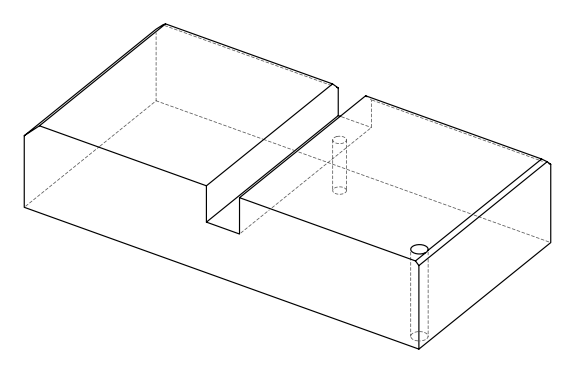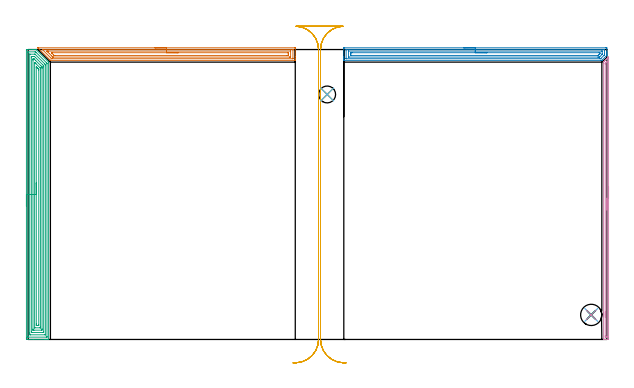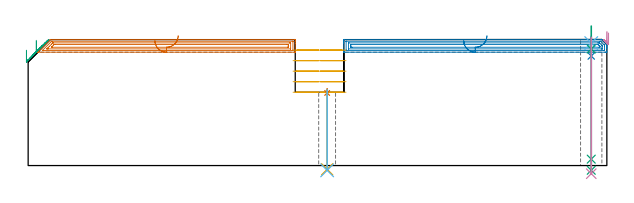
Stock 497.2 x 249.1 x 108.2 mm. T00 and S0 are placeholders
(PLAN: 12 operations, 7 tool changes, 41.3 min)
(1 AREA_MILL | FG_CHAMFER_SURFACE | UGT0205_001 | 7.17 min | 13589 mm3)
(2 AREA_MILL_1 | FG_CHAMFER_SURFACE_1 | UGT0205_001 | 7.46 min | 13542 mm3)
(3 AREA_MILL_2 | FG_CHAMFER_SURFACE_2 | UGT0205_001 | 14.12 min | 44658 mm3)
(4 AREA_MILL_3 | FG_CHAMFER_SURFACE_3 | UGT0205_001 | 4.02 min | 2229 mm3)
(5 MILL_RECTANGULAR_SLOT | SLOT_RECTANGULAR | UGT0201_019 | Follow Part, ap 10, ae 75% | 6.75 min | 468961 mm3)
(6 SPOT_DRILL | STEP1HOLE | NXT0321_9005460120000 | 0.05 min | 168 mm3)
(7 SPOT_DRILL_1 | STEP1HOLE_1 | NXT0321_9005460120000 | 0.04 min | 103 mm3)
(8 DRILL_BLIND_HOLE_INTO_CENTER | STEP1HOLE | NXT0301_065 | 0.07 min | 765 mm3)
(9 GUN_DRILL_THROUGH_HOLE | STEP1HOLE | UGT0307_008 | 0.61 min | 9355 mm3)
(10 DRILL_TO_ENLARGE_THROUGH_HOLE | STEP1HOLE | UGT0301_252 | 0.47 min | 18072 mm3)
(11 DRILL_THROUGH_HOLE_INTO_CENTER | STEP1HOLE_1 | NXT0301_065 | 0.28 min | 4469 mm3)
(12 DRILL_TO_ENLARGE_THROUGH_HOLE_1 | STEP1HOLE_1 | NXT0301_106 | 0.29 min | 6005 mm3)
(TOOL UGT0205_001 | Chamfer Mill 20 x 3 x 45 deg. | D20 FL50 Z2)
(TOOL UGT0201_019 | End mill 40 mm | D40 FL63 Z6)
(TOOL NXT0321_9005460120000 | NC Spot Drill, 142deg, 12mm, Carbide, Uncoated | D12 PA142 FL30 Z2)
(TOOL NXT0301_065 | Carbide Drill 9.4mm [860.1-0940-075A1-MM 2214] | D9.4 PA140 FL98 Z2)
(TOOL UGT0307_008 | Gun Drill 11 mm | D11 PA130 FL24 Z1)
(TOOL UGT0301_252 | Twist Drill 18.3 mm | D18.3 PA118 FL135 Z2)
(TOOL NXT0301_106 | Carbide Drill 14.5mm [860.1-1450-073A1-MM 2214] | D14.5 PA140 FL83 Z2)
(OP 1 AREA_MILL)
G17 G21 G94 G90
T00 M6
G54
G17 G0 G90 X108.9 Y250.6 S1061 M3
G43 Z118.2 H0
Z107.4
G94 G1 X108.938 Z106.528 F250.
X109.052 Z105.664
X109.241 Z104.812
X109.503 Z103.98
X109.837 Z103.174
X110.24 Z102.4
X110.708 Z101.664
X111.24 Z100.972
X111.829 Z100.329
X112.472 Z99.74
X113.164 Z99.208
X113.9 Z98.74
X114.674 Z98.337
X115.48 Z98.003
X116.312 Z97.741
X117.163 Z97.552
X118.028 Z97.438
X118.9 Z97.4
X228.872
X229.242 Y250.596 Z97.403
X229.49 Y250.592 Z97.406
X229.5 Y250.34 Z97.658
Y242.983 Z105.011
Y241.57 Z106.427
Y241.21 Z106.785
Y240.491 Z107.508
Y240.224 Z107.775
X229.492 Y239.831 Z108.16
X229.49 Y239.803 Z108.188
X229.319 Y239.8 Z108.2
X19.21
X19.105 Y239.804 Z108.189
X19.08 Y239.823 Z108.171
X18.87 Y240.029 Z107.97
X8.481 Y250.418 Z97.58
X8.384 Y250.52 Z97.478
X8.316 Y250.592 Z97.406
X8.441 Y250.598 Z97.402
X8.481 Y250.6 Z97.4
X118.9
Y249.186 Z98.814
X227.307 Y249.185 Z98.815
X227.416 Y249.184 Z98.816
X227.47 Y249.181 Z98.819
X227.489 Y249.179 Z98.821
X227.491 Y249.162 Z98.838
X227.496 Y249.044 Z98.956
X227.499 Y248.777 Z99.223
Y241.685 Z106.315
X227.492 Y241.271 Z106.729
X227.49 Y241.222 Z106.778
X227.471 Y241.22 Z106.78
X227.417 Y241.217 Z106.783
X227.306 Y241.215 Z106.785
X20.551 Y241.214 Z106.786
X20.325 Y241.216 Z106.784
X20.214 Y241.218 Z106.782
X20.161 Y241.221 Z106.779
X20.13 Y241.231 Z106.769
X20.075 Y241.284 Z106.716
X19.657 Y241.694 Z106.306
X12.505 Y248.846 Z99.154
X12.298 Y249.059 Z98.941
X12.234 Y249.128 Z98.872
X12.194 Y249.179 Z98.821
X12.286 Y249.181 Z98.819
X12.505 Y249.186 Z98.814
X118.9
Y247.772 Z100.228
X225.415 Y247.771 Z100.229
X225.458 Y247.77 Z100.23
X225.481 Y247.768 Z100.232
X225.487 Y247.766 Z100.234
X225.49 Y247.754 Z100.246
X225.496 Y247.619 Z100.381
X225.499 Y247.416 Z100.584
X225.5 Y247.214 Z100.786
Y242.983 Z105.017
X225.499 Y242.781 Z105.219
X225.497 Y242.713 Z105.287
X225.492 Y242.66 Z105.34
X225.487 Y242.635 Z105.365
X225.473 Y242.634 Z105.366
X225.295 Y242.631 Z105.369
X224.759 Y242.629 Z105.371
X224.401 Y242.628 Z105.372
X21.445 Y242.629 Z105.371
X21.326 Y242.631 Z105.369
X21.231 Y242.634 Z105.366
X21.174 Y242.637 Z105.363
X21.136 Y242.674 Z105.326
X20.818 Y242.983 Z105.017
X20.551 Y243.248 Z104.752
X19.929 Y243.87 Z104.13
X18.156 Y245.643 Z102.357
X16.975 Y246.824 Z101.176
X16.385 Y247.416 Z100.584
X16.081 Y247.727 Z100.273
X16.055 Y247.765 Z100.235
X16.081 Y247.766 Z100.234
X16.618 Y247.77 Z100.23
X16.975 Y247.771 Z100.229
X17.511 Y247.772 Z100.228
X118.9
Y246.357 Z101.643
X222.787
X223.388 Y246.354 Z101.646
X223.452 Y246.352 Z101.648
X223.49 Y246.35 Z101.65
X223.492 Y246.302 Z101.698
X223.496 Y246.085 Z101.915
X223.5 Y245.651 Z102.349
Y244.764 Z103.236
X223.496 Y244.317 Z103.683
X223.492 Y244.097 Z103.903
X223.489 Y244.049 Z103.951
X223.436 Y244.047 Z103.953
X223.331 Y244.045 Z103.955
X222.613 Y244.043 Z103.957
X222.439
X23.059
X22.339 Y244.046 Z103.954
X22.237 Y244.048 Z103.952
X22.211 Y244.05 Z103.95
X22.185 Y244.072 Z103.928
X22.129 Y244.124 Z103.876
X21.915 Y244.335 Z103.665
X20.551 Y245.697 Z102.303
X20.174 Y246.079 Z101.921
X19.989 Y246.268 Z101.732
X19.911 Y246.351 Z101.649
X20.726 Y246.357 Z101.643
X118.9
X119.772 Z101.681
X120.636 Z101.795
X121.488 Z101.983
X122.32 Z102.246
X123.126 Z102.58
X123.9 Z102.982
X124.636 Z103.451
X125.328 Z103.982
X125.971 Z104.572
X126.56 Z105.215
X127.091 Z105.907
X127.56 Z106.643
X127.963 Z107.417
X128.297 Z108.222
X128.559 Z109.055
X128.748 Z109.906
X128.862 Z110.771
X128.9 Z111.643
G0 Z118.2
M5
M2
(OP 2 AREA_MILL_1)
G17 G21 G94 G90
T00 M6
G54
G17 G0 G90 X374.2 Y250.6 S1061 M3
G43 Z118.2 H0
Z107.4
G94 G1 X374.238 Z106.528 F250.
X374.352 Z105.664
X374.541 Z104.812
X374.803 Z103.98
X375.137 Z103.174
X375.54 Z102.4
X376.009 Z101.664
X376.54 Z100.972
X377.129 Z100.329
X377.772 Z99.74
X378.464 Z99.208
X379.2 Z98.74
X379.974 Z98.337
X380.78 Z98.003
X381.612 Z97.741
X382.464 Z97.552
X383.328 Z97.438
X384.2 Z97.4
X496.073
X496.6 Y250.599 Z97.401
X497.121 Y250.594 Z97.403
X497.192 Y250.591 Z97.405
X497.2 Y250.076 Z97.92
Y247.416 Z100.578
Y246.836 Z101.161
Y246.53 Z101.466
Y245.949 Z102.047
Y245.643 Z102.352
Y245.031 Z102.968
Y244.619 Z103.38
X497.199 Y244.173 Z103.819
X497.19 Y244.098 Z103.894
X497.121 Y244.018 Z103.977
X497.071 Y243.97 Z104.028
X497.046 Y243.945 Z104.053
X493.032 Y239.931 Z108.068
X492.972 Y239.875 Z108.124
X492.895 Y239.805 Z108.191
X492.14 Y239.8 Z108.2
X271.354
X271.21 Y239.803 Z108.188
X271.207 Y239.826 Z108.165
X271.2 Y240.162 Z107.838
Y240.598 Z107.401
Y241.21 Z106.785
Y242.403 Z105.594
Y242.983 Z105.01
Y249.786 Z98.211
X271.203 Y250.076 Z97.921
X271.208 Y250.591 Z97.406
X271.279 Y250.594 Z97.403
X271.8 Y250.6 Z97.4
X384.2
Y249.186 Z98.814
X494.816
X495.038 Y249.183 Z98.817
X495.147 Y249.18 Z98.82
X495.19 Y249.177 Z98.823
X495.193 Y249.142 Z98.858
X495.197 Y249.049 Z98.951
X495.2 Y248.808 Z99.192
X495.199 Y245.262 Z102.738
X495.194 Y244.757 Z103.243
X495.19 Y244.568 Z103.432
X495.106 Y244.468 Z103.532
X494.816 Y244.167 Z103.833
X492.14 Y241.49 Z106.51
X491.998 Y241.351 Z106.649
X491.885 Y241.247 Z106.753
X491.853 Y241.221 Z106.779
X491.802 Y241.218 Z106.782
X491.692 Y241.216 Z106.784
X491.248 Y241.214 Z106.786
X273.584
X273.362 Y241.217 Z106.783
X273.253 Y241.22 Z106.78
X273.21 Y241.223 Z106.777
X273.207 Y241.258 Z106.742
X273.203 Y241.351 Z106.649
X273.2 Y241.592 Z106.408
X273.201 Y248.684 Z99.316
X273.207 Y249.066 Z98.934
X273.21 Y249.17 Z98.83
X273.253 Y249.179 Z98.821
X273.362 Y249.182 Z98.818
X273.584 Y249.186 Z98.814
X384.2
Y247.771 Z100.229
X492.675
X493.032 Y247.769 Z100.231
X493.15 Y247.767 Z100.233
X493.185 Y247.765 Z100.235
X493.19 Y247.695 Z100.305
X493.196 Y247.584 Z100.416
X493.199 Y247.416 Z100.584
X493.2 Y247.249 Z100.751
X493.199 Y245.477 Z102.523
X493.195 Y245.309 Z102.691
X493.185 Y244.996 Z103.004
X493.032 Y244.832 Z103.168
X492.994 Y244.794 Z103.206
X491.184 Y242.983 Z105.017
X490.903 Y242.711 Z105.289
X490.825 Y242.636 Z105.364
X490.708 Y242.633 Z105.367
X490.356 Y242.63 Z105.37
X489.82 Y242.629 Z105.371
X489.463 Y242.628 Z105.372
X275.725 Y242.629 Z105.371
X275.368 Y242.631 Z105.369
X275.25 Y242.633 Z105.367
X275.215 Y242.635 Z105.365
X275.21 Y242.705 Z105.295
X275.204 Y242.816 Z105.184
X275.201 Y242.983 Z105.017
X275.2 Y243.151 Z104.849
X275.201 Y247.583 Z100.417
X275.207 Y247.75 Z100.25
X275.211 Y247.766 Z100.234
X275.214 Y247.768 Z100.232
X275.234 Y247.77 Z100.23
X275.279 Y247.771 Z100.229
X275.368
X384.2
Y246.357 Z101.643
X490.53
X491.117 Y246.352 Z101.648
X491.179 Y246.351 Z101.649
X491.19 Y246.272 Z101.728
X491.194 Y246.079 Z101.921
X491.198 Y245.692 Z102.308
X491.196 Y245.643 Z102.357
X491.178 Y245.439 Z102.561
X491.045 Y245.301 Z102.7
X490.875 Y245.127 Z102.873
X490.356 Y244.604 Z103.396
X489.984 Y244.239 Z103.761
X489.806 Y244.067 Z103.933
X489.774 Y244.049 Z103.951
X489.732 Y244.047 Z103.953
X489.643 Y244.045 Z103.955
X489.463 Y244.043 Z103.957
X489.29
X277.87
X277.284 Y244.048 Z103.952
X277.221 Y244.049 Z103.951
X277.21 Y244.128 Z103.872
X277.2 Y244.757 Z103.243
Y245.596 Z102.404
X277.201 Y246.063 Z101.937
X277.203 Y246.273 Z101.727
X277.207 Y246.325 Z101.675
X277.209 Y246.346 Z101.654
X277.226 Y246.35 Z101.65
X277.33 Y246.353 Z101.647
X278.044 Y246.357 Z101.643
X278.218
X384.2
X385.072 Z101.681
X385.937 Z101.795
X386.788 Z101.983
X387.62 Z102.246
X388.426 Z102.58
X389.2 Z102.982
X389.936 Z103.451
X390.628 Z103.982
X391.271 Z104.572
X391.86 Z105.215
X392.392 Z105.907
X392.86 Z106.643
X393.263 Z107.416
X393.597 Z108.222
X393.859 Z109.054
X394.048 Z109.906
X394.162 Z110.771
X394.2 Z111.643
G0 Z118.2
M5
M2
(OP 3 AREA_MILL_2)
G17 G21 G94 G90
T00 M6
G54
G17 G0 G90 X-1.5 Y114.55 S1061 M3
G43 Z118.2 H0
Z99.1
G94 G1 Y114.588 Z98.228 F250.
Y114.702 Z97.364
Y114.891 Z96.512
Y115.153 Z95.68
Y115.487 Z94.874
Y115.89 Z94.1
Y116.358 Z93.364
Y116.89 Z92.672
Y117.479 Z92.029
Y118.122 Z91.44
Y118.814 Z90.908
Y119.55 Z90.44
Y120.324 Z90.037
Y121.13 Z89.703
Y121.962 Z89.441
Y122.813 Z89.252
Y123.678 Z89.138
Y124.55 Z89.1
Y248.504
X-1.497 Y248.783 Z89.102
X-1.492 Y249.09 Z89.105
X-1.18 Y249.1 Z89.417
X3.584 Z94.177
X4.177 Z94.774
X4.477 Z95.073
X5.07 Z95.666
X5.37 Z95.965
X6.26 Z96.86
X6.708 Z97.308
X6.801 Z97.398
X6.802 Y249.099 Z97.4
X17.439 Y238.46 Z108.039
X17.597 Y238.295 Z108.188
X17.6 Y237.803 Z108.2
Y0.15
X17.597 Y0.01 Z108.188
X17.545 Y0.007 Z108.137
X17.185 Y0. Z107.784
X16.69 Z107.289
X16.09 Z106.685
X14.896 Z105.493
X14.303 Z104.897
X4.477 Z95.074
X-1.118 Y0.001 Z89.479
X-1.476 Y0.003 Z89.121
X-1.491 Y0.007 Z89.106
X-1.497 Y0.596 Z89.103
X-1.5 Y1.212 Z89.1
Y124.55
X-0.086 Z90.514
X-0.085 Y246.816 Z90.515
X-0.083 Y246.913 Z90.517
X-0.078 Y247.09 Z90.522
X0.01 Y247.092 Z90.61
X0.525 Y247.099 Z91.125
X5.884 Y247.1 Z96.484
X6.263 Y247.097 Z96.863
X6.317 Y247.094 Z96.917
X6.349 Y247.09 Z96.949
X6.377 Y247.064 Z96.977
X6.495 Y246.951 Z97.095
X6.729 Y246.721 Z97.329
X15.647 Y237.803 Z106.247
X16.09 Y237.359 Z106.69
X16.144 Y237.301 Z106.744
X16.169 Y237.27 Z106.769
X16.179 Y237.251 Z106.779
X16.181 Y237.199 Z106.781
X16.185 Y237.007 Z106.785
Y236.911
X16.186 Y236.816 Z106.786
X16.185 Y2.284 Z106.785
X16.183 Y2.187 Z106.783
X16.178 Y2.01 Z106.778
X16.09 Y2.008 Z106.69
X15.575 Y2.001 Z106.175
X0.39 Y2. Z90.99
X0.01 Y2.004 Z90.61
X-0.043 Y2.006 Z90.557
X-0.071 Y2.009 Z90.529
X-0.079 Y2.092 Z90.521
X-0.084 Y2.283 Z90.516
X-0.085 Y2.379 Z90.515
X-0.086 Y124.55 Z90.514
X1.328 Z91.928
X1.329 Y244.937 Z91.929
X1.33 Y245.054 Z91.93
X1.332 Y245.082 Z91.932
X1.334 Y245.088 Z91.934
X1.363 Y245.092 Z91.963
X1.471 Y245.097 Z92.071
X1.634 Y245.1 Z92.234
X5.37 Y245.099 Z95.97
X5.533 Y245.097 Z96.133
X5.859 Y245.09 Z96.459
X5.91 Y245.079 Z96.51
X5.932 Y245.062 Z96.532
X5.976 Y245.022 Z96.576
X6.063 Y244.937 Z96.663
X14.303 Y236.697 Z104.903
X14.641 Y236.356 Z105.241
X14.724 Y236.268 Z105.324
X14.763 Y236.226 Z105.363
X14.765 Y236.175 Z105.365
X14.768 Y236.02 Z105.368
X14.771 Y235.553 Z105.371
Y4.163
X14.769 Y4.046 Z105.369
X14.767 Y4.018 Z105.367
X14.766 Y4.012 Z105.366
X14.737 Y4.008 Z105.337
X14.629 Y4.003 Z105.229
X14.466 Y4. Z105.066
X1.96 Z92.56
X1.797 Y4.002 Z92.397
X1.634 Y4.006 Z92.234
X1.335 Y4.017 Z91.935
X1.333 Y4.163 Z91.933
X1.33 Y4.629 Z91.93
X1.329 Y5.055 Z91.929
Y5.522
X1.328 Y124.55 Z91.928
X2.743 Z93.343
Y242.262
X2.751 Y243.093 Z93.351
X3.584 Y243.1 Z94.184
X3.638 Z94.238
X4.477 Z95.077
X4.531 Z95.131
X5.37 Y243.092 Z95.97
X5.434 Y243.09 Z96.034
X6.263 Y242.287 Z96.863
X6.289 Y242.262 Z96.889
X12.532 Y236.02 Z103.132
X13.35 Y235.187 Z103.95
X13.357 Y234.236 Z103.957
Y6.838
X13.349 Y6.007 Z103.949
X12.516 Y6. Z103.116
X12.462 Z103.062
X3.529 Z94.129
X2.751 Y6.01 Z93.351
X2.743 Y6.785 Z93.343
Y6.838
Y124.55
X4.157 Z94.757
Y239.906
X4.16 Y240.479 Z94.76
X4.164 Y240.791 Z94.764
X4.172 Y241.09 Z94.772
X4.477 Y241.095 Z95.077
X4.749 Y241.098 Z95.349
X4.903 Y241.094 Z95.503
X4.979 Y241.09 Z95.579
X5.123 Y240.957 Z95.723
X5.37 Y240.723 Z95.97
X5.621 Y240.479 Z96.221
X6.263 Y239.838 Z96.863
X6.515 Y239.587 Z97.115
X10.974 Y235.128 Z101.574
X11.623 Y234.476 Z102.223
X11.858 Y234.236 Z102.458
X11.934 Y234.152 Z102.534
X11.937 Y234.076 Z102.537
X11.941 Y233.919 Z102.541
X11.943 Y233.344 Z102.543
Y233.025
Y9.194
X11.94 Y8.622 Z102.54
X11.936 Y8.309 Z102.536
X11.928 Y8.01 Z102.528
X11.623 Y8.005 Z102.223
X11.351 Y8.001 Z101.951
X5.099 Y8. Z95.699
X4.477 Y8.004 Z95.077
X4.198 Y8.009 Z94.798
X4.164 Y8.021 Z94.764
X4.162 Y8.044 Z94.762
X4.158 Y8.622 Z94.758
X4.157 Y8.941 Z94.757
Y124.55
X5.571 Z96.171
Y237.602
X5.573 Y237.803 Z96.173
X5.576 Y237.985 Z96.176
X5.578 Y238.059 Z96.178
X5.621 Y238.02 Z96.221
X5.846 Y237.803 Z96.446
X6.263 Y237.389 Z96.863
X6.741 Y236.911 Z97.341
X10.306 Y233.344 Z100.906
X10.462 Y233.182 Z101.062
X10.516 Y233.125 Z101.116
X10.522 Y233.084 Z101.122
X10.524 Y232.999 Z101.124
X10.528 Y232.654 Z101.128
X10.529 Y10.606 Z101.129
X10.528 Y10.405 Z101.128
X10.524 Y10.06 Z101.124
X10.522 Y10.02 Z101.122
X10.516 Y10.01 Z101.116
X10.485 Y10.007 Z101.085
X10.378 Y10.002 Z100.978
X10.242 Y10. Z100.842
X5.776 Z96.376
X5.621 Y10.003 Z96.221
X5.59 Y10.006 Z96.19
X5.579 Y10.01 Z96.179
X5.577 Y10.019 Z96.177
X5.574 Y10.054 Z96.174
X5.572 Y10.204 Z96.172
X5.571 Y124.55 Z96.171
X6.985 Z97.585
X6.986 Y233.515 Z97.586
X6.987 Y233.687 Z97.587
X6.992 Y234.029 Z97.592
X7.001 Y234.191 Z97.601
X7.054 Y234.142 Z97.654
X7.157 Y234.043 Z97.757
X7.858 Y233.344 Z98.458
X8.05 Y233.153 Z98.65
X8.747 Y232.453 Z99.347
X8.943 Y232.248 Z99.543
X9.108 Y232.069 Z99.708
X9.112 Y231.732 Z99.712
X9.114 Y231.561 Z99.714
Y12.91
X9.109 Y12.189 Z99.709
X9.108 Y12.025 Z99.708
X8.943 Y12.01 Z99.543
X8.238 Y12.001 Z98.838
X8.05 Z98.65
X7.342 Y12.003 Z97.942
X7.157 Y12.01 Z97.757
X6.992 Y12.027 Z97.592
X6.989 Y12.189 Z97.589
X6.987 Y12.358 Z97.587
X6.985 Y13.08 Z97.585
Y13.251
Y124.55
Y125.422 Z97.623
Y126.286 Z97.737
Y127.138 Z97.926
Y127.97 Z98.188
Y128.776 Z98.522
Y129.55 Z98.925
Y130.286 Z99.394
Y130.978 Z99.925
Y131.621 Z100.514
Y132.21 Z101.157
Y132.742 Z101.85
Y133.21 Z102.585
Y133.613 Z103.359
Y133.947 Z104.165
Y134.209 Z104.997
Y134.398 Z105.849
Y134.512 Z106.714
Y134.55 Z107.585
G0 Z118.2
M5
M2
(OP 4 AREA_MILL_3)
G17 G21 G94 G90
T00 M6
G54
G17 G0 G90 X498.7 Y131.3 S1061 M3
G43 Z118.2 H0
Z113.9
G94 G1 Y131.262 Z113.028 F250.
Y131.148 Z112.163
Y130.959 Z111.312
Y130.697 Z110.48
Y130.363 Z109.674
Y129.96 Z108.9
Y129.492 Z108.164
Y128.961 Z107.472
Y128.371 Z106.829
Y127.728 Z106.239
Y127.036 Z105.708
Y126.3 Z105.24
Y125.526 Z104.837
Y124.72 Z104.503
Y123.888 Z104.241
Y123.037 Z104.052
Y122.172 Z103.938
Y121.3 Z103.9
Y1.117
X498.699 Y0.626 Z103.901
X498.695 Y0.228 Z103.902
X498.692 Y0.01 Z103.904
X498.305 Y0. Z104.29
X498.041 Z104.554
X497.427 Z105.167
X496.901 Z105.696
X496.55 Z106.046
X496.023 Z106.573
X495.673 Z106.922
X494.972 Z107.628
X494.715 Z107.884
X494.555 Y0.003 Z108.037
X494.402 Y0.01 Z108.189
X494.4 Y0.179 Z108.2
X494.407 Y19.537 Z108.193
X494.406 Y20.148 Z108.19
X494.433 Y20.71 Z108.164
X494.437 Y20.813 Z108.158
X494.435 Y21.03 Z108.151
X494.438 Y21.12 Z108.154
Y21.122
Y21.185 Z108.15
X494.439 Y21.26 Z108.153
X494.429 Y21.622 Z108.171
X494.426 Y21.707 Z108.174
X494.412 Y21.93 Z108.188
X494.405 Y22.042 Z108.195
X494.404 Y22.079 Z108.196
X494.403 Y22.153 Z108.197
X494.401 Y22.971 Z108.199
X494.4 Y237.505 Z108.2
X494.406 Y238.302 Z108.192
X494.5 Y238.399 Z108.098
X494.795 Y238.697 Z107.8
X494.945 Y238.846 Z107.653
X495.082 Y238.983 Z107.516
X495.234 Y239.136 Z107.361
X495.729 Y239.63 Z106.87
X495.988 Y239.889 Z106.61
X496.111 Y240.013 Z106.485
X496.453 Y240.354 Z106.146
X496.658 Y240.558 Z105.942
X496.882 Y240.783 Z105.716
X496.989 Y240.891 Z105.607
X497.427 Y241.328 Z105.172
X497.866 Y241.768 Z104.73
X498.074 Y241.975 Z104.525
X498.116 Y242.017 Z104.483
X498.578 Y242.479 Z104.02
X498.674 Y242.571 Z103.924
X498.694 Y242.583 Z103.903
X498.699 Y242.571 Z103.899
X498.7 Y121.3 Z103.9
X497.286 Z105.314
Y2.558
X497.285 Y2.413 Z105.315
X497.28 Y2.039 Z105.32
X497.279 Y2.021 Z105.321
X497.269 Y2.01 Z105.331
X497.199 Y2.006 Z105.401
X497.091 Y2.002 Z105.509
X496.955 Y2. Z105.645
X496.55 Z106.05
X496.078 Z106.522
X495.887 Y2.003 Z106.713
X495.853 Y2.005 Z106.747
X495.822 Y2.01 Z106.778
X495.821 Y2.054 Z106.779
X495.816 Y2.267 Z106.784
Y2.413
X495.815 Y3.162 Z106.785
X495.821 Y19.246 Z106.779
X495.822 Y19.397 Z106.778
X495.829 Y20.132 Z106.771
X495.832 Y20.291 Z106.768
X495.85 Y21.005 Z106.75
X495.851 Y21.185 Z106.749
X495.831 Y21.917 Z106.769
X495.828 Y22.079 Z106.772
X495.817 Y22.826 Z106.783
X495.816 Y22.973 Z106.784
X495.815 Y23.722 Z106.785
Y236.611
X495.817 Y236.986 Z106.783
X495.82 Y237.173 Z106.78
X495.823 Y237.261 Z106.777
X495.866 Y237.308 Z106.734
X496.056 Y237.505 Z106.544
X497.052 Y238.502 Z105.548
X497.191 Y238.639 Z105.409
X497.275 Y238.718 Z105.325
X497.278 Y238.719 Z105.322
X497.28 Y238.711 Z105.32
X497.284 Y238.656 Z105.316
X497.285 Y238.544 Z105.315
X497.286 Y238.399 Z105.314
Y121.3
Y120.429 Z105.352
Y119.564 Z105.466
Y118.712 Z105.655
Y117.88 Z105.917
Y117.074 Z106.251
Y116.3 Z106.654
Y115.564 Z107.123
Y114.872 Z107.654
Y114.229 Z108.243
Y113.64 Z108.886
Y113.109 Z109.578
Y112.64 Z110.314
Y112.237 Z111.088
Y111.903 Z111.894
Y111.641 Z112.726
Y111.452 Z113.578
Y111.338 Z114.443
Y111.3 Z115.314
G0 Z118.2
M5
M2
(OP 5 MILL_RECTANGULAR_SLOT)
G17 G21 G94 G90
T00 M6
G54
G17 G0 G90 X273.1 Y-20.134 S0 M3
G43 Z118.2 H0
Z99.16
G94 G1 X270.105 Y-19.97 F250.
G2 X251.2 Y0. R20. F500.
G1 Y249.1
G2 X269.513 Y269.029 R20.
G1 X269.515 Y269.059
G3 X268.245 Y269.1 R20.
G1 X232.414
G3 X231.167 Y269.06 R20.
G1 X231.169 Y269.03
G2 X249.5 Y249.1 R20.
G1 Y0.
G2 X230.595 Y-19.97 R20.
G1 X227.6 Y-20.134 F250.
G0 X273.1 Z90.12
G1 X270.105 Y-19.97
G2 X251.2 Y0. R20. F500.
G1 Y249.1
G2 X270.568 Y269.09 R20.
G1 X230.132
G2 X249.5 Y249.1 R20.
G1 Y0.
G2 X230.595 Y-19.97 R20.
G1 X227.6 Y-20.134 F250.
G0 X273.1 Z81.08
G1 X270.105 Y-19.97
G2 X251.2 Y0. R20. F500.
G1 Y249.1
G2 X270.568 Y269.09 R20.
G1 X230.132
G2 X249.5 Y249.1 R20.
G1 Y0.
G2 X230.595 Y-19.97 R20.
G1 X227.6 Y-20.134 F250.
G0 X273.1 Z72.04
G1 X270.105 Y-19.97
G2 X251.2 Y0. R20. F500.
G1 Y249.1
G2 X270.568 Y269.09 R20.
G1 X230.132
G2 X249.5 Y249.1 R20.
G1 Y0.
G2 X230.595 Y-19.97 R20.
G1 X227.6 Y-20.134 F250.
G0 X273.1 Z63.
G1 X270.105 Y-19.97
G2 X251.2 Y0. R20. F500.
G1 Y249.1
G2 X270.568 Y269.09 R20.
G1 X230.132
G2 X249.5 Y249.1 R20.
G1 Y0.
G2 X230.595 Y-19.97 R20.
G1 X227.6 Y-20.134 F250.
G0 Z118.2
M5
M2
(OP 6 SPOT_DRILL)
G17 G21 G94 G90
T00 M6
G54
G17 G0 G90 X483.8 Y21.1 S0 M3
G43 Z118.2 H0
G94 G81 G98 Z105.2 F250. R111.2
G80
M5
M2
(OP 7 SPOT_DRILL_1)
G17 G21 G94 G90
T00 M6
G54
G17 G0 G90 X256.9 Y210.5 S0 M3
G43 Z118.2 H0
G94 G81 G98 Z62.376 F250. R66.
G80
M5
M2
(OP 8 DRILL_BLIND_HOLE_INTO_CENTER)
G17 G21 G94 G90
T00 M6
G54
G17 G0 G90 X483.8 Y21.1 S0 M3
G43 Z118.2 H1
G94 G81 G98 Z94.1 F250. R110.2
G80
M5
M2
(OP 9 GUN_DRILL_THROUGH_HOLE)
G17 G21 G94 G90
T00 M6
G54
G17 G0 G90 X483.8 Y21.1 M8
G43 Z119.866 H0
S716 M3
G94 G1 Z100.135 F125. M26
G4 X.084
Z5.5 F250.
G4 X.084
Z-4.065 F125.
G4 X.084
M5
M9
G0 Z119.866
M2
(OP 10 DRILL_TO_ENLARGE_THROUGH_HOLE)
G17 G21 G94 G90
T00 M6
G54
G17 G0 G90 X483.8 Y21.1 S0 M3
G43 Z118.2 H0
G94 G73 G98 Z-6.998 F250. Q16.457 R110.2
G80
M5
M2
(OP 11 DRILL_THROUGH_HOLE_INTO_CENTER)
G17 G21 G94 G90
T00 M6
G54
G17 G0 G90 X256.9 Y210.5 S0 M3
G43 Z118.2 H1
G94 G73 G98 Z-3.211 F250. Q8.276 R65.
G80
M5
M2
(OP 12 DRILL_TO_ENLARGE_THROUGH_HOLE_1)
G17 G21 G94 G90
T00 M6
G54
G17 G0 G90 X256.9 Y210.5 S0 M3
G43 Z118.2 H1
G94 G73 G98 Z-4.139 F250. Q13.428 R65.
G80
M5
M2
